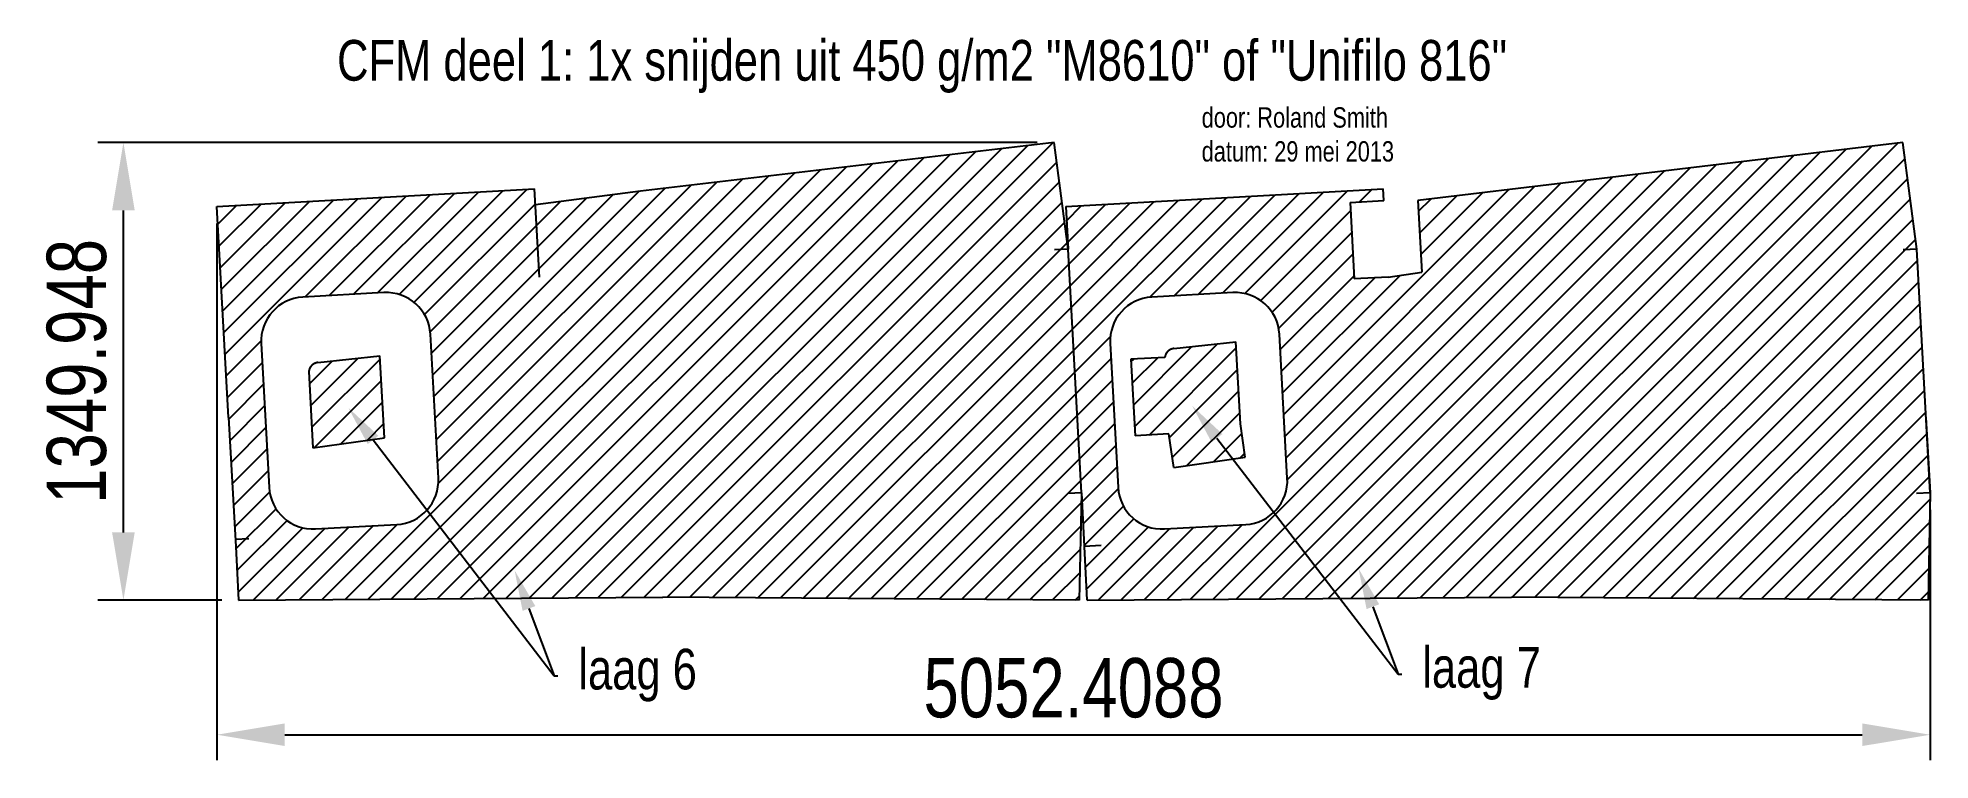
# Model space of a CAD drawing. Extents: x -528 to 5052, y -472 to 1659.
import ezdxf

# ---------------------------------------------------------------- set-up
doc = ezdxf.new("R2010")
doc.units = 0
doc.header["$LTSCALE"] = 100
doc.header["$MEASUREMENT"] = 0
doc.header["$PDMODE"] = 3
doc.header["$PDSIZE"] = 4
doc.layers.get('0').update_dxf_attribs({"linetype": 'CONTINUOUS'})
doc.layers.get('DEFPOINTS').update_dxf_attribs({"linetype": 'CONTINUOUS'})
for name, color, linetype in [('DATUM', 7, 'CONTINUOUS'), ('deel 1', 1, 'CONTINUOUS'), ('deel 2', 4, 'CONTINUOUS'), ('DIM', 5, 'CONTINUOUS'), ('GEBRUIKT', 9, 'CONTINUOUS')]:
    doc.layers.add(name, color=color, linetype=linetype)
doc.styles.get("Standard").update_dxf_attribs({"font": 'txt', "width": 0.8})
doc.dimstyles.get("Standard").update_dxf_attribs({"dimscale": 50, "dimtxt": 3.5, "dimasz": 4, "dimexe": 1.5, "dimexo": 1, "dimgap": 1, "dimtad": 1, "dimdec": 4, "dimdsep": 46, "dimtxsty": 'STANDARD', "dimcen": 0.09, "dimclrd": 256, "dimclre": 256, "dimclrt": 256, "dimadec": 0, "dimazin": 0, "dimtp": 0.01, "dimtm": 0.01, "dimtfac": 1, "dimtdec": 4, "dimtofl": 0, "dimtmove": 2, "dimatfit": 3, "dimfxl": 1, "dimtolj": 1, "dimarcsym": 0})

# ---------------------------------------------------------------- blocks, each defined once
blk = doc.blocks.new('*U79')
at = {"layer": 'DIM', "width": 0.8}
blk.add_text('CFM deel 1: 1x snijden uit 450 g/m2 "M8610" of "Unifilo 816"', height=120, dxfattribs=at).set_placement((1094, 4615.3))
blk = doc.blocks.new('*D92')
at = {"layer": 'DEFPOINTS', "color": 0, "transparency": 16777216}
for p in [(0, 1161.4), (5052.4, 316.8), (5052.4, -396.9)]:
    blk.add_point(p, dxfattribs=at)
at = {"layer": 'DIM', "lineweight": -2, "transparency": 16777216}
for p, q in [((0, 1111.4), (0, -471.9)), ((5052.4, 266.8), (5052.4, -471.9)), ((200, -396.9), (4852.4, -396.9))]:
    blk.add_line(p, q, dxfattribs=at)
at = {"layer": 'DIM', "transparency": 16777216}
for points in [[(200, -363.5), (200, -430.2), (0, -396.9)], [(4852.4, -363.5), (4852.4, -430.2), (5052.4, -396.9)]]:
    blk.add_solid(points, dxfattribs=at)
at = {"layer": 'DIM', "transparency": 16777216, "insert": (2526.2, -259.4), "char_height": 175, "attachment_point": 5}
blk.add_mtext('\\A1;5052.4088', dxfattribs=at)
blk = doc.blocks.new('*D93')
at = {"layer": 'DEFPOINTS', "color": 0, "transparency": 16777216}
for p in [(-275.9, 1349.9), (2469, 1349.9), (63.9, 0)]:
    blk.add_point(p, dxfattribs=at)
at = {"layer": 'DIM', "lineweight": -2, "transparency": 16777216}
for p, q in [((2419, 1349.9), (-350.9, 1349.9)), ((-275.9, 200), (-275.9, 1149.9)), ((13.9, 0), (-350.9, 0))]:
    blk.add_line(p, q, dxfattribs=at)
at = {"layer": 'DIM', "transparency": 16777216}
for points in [[(-309.3, 1149.9), (-242.6, 1149.9), (-275.9, 1349.9)], [(-309.3, 200), (-242.6, 200), (-275.9, 0)]]:
    blk.add_solid(points, dxfattribs=at)
at = {"layer": 'DIM', "transparency": 16777216, "insert": (-413.4, 675), "char_height": 175, "attachment_point": 5, "rotation": 90}
blk.add_mtext('\\A1;1349.948', dxfattribs=at)
blk = doc.blocks.new('*X80')
at = {"color": 0}
for p, q in [((1728.5, 3089.6), (3053.4, 4414.5)), ((1796.4, 3090.1), (3129.8, 4423.5)), ((1864.2, 3090.6), (3206.1, 4432.5)), ((4220.5, 3089.6), (5543.6, 4412.7)), ((4288.3, 3090.1), (5620.1, 4421.9)), ((4356.2, 3090.5), (5696.6, 4431)), ((1321.4, 3086.7), (2595.3, 4360.5)), ((1389.3, 3087.2), (2671.6, 4369.5)), ((1457.1, 3087.7), (2748, 4378.5)), ((1525, 3088.2), (2824.4, 4387.5)), ((1592.8, 3088.6), (2900.7, 4396.5)), ((1660.7, 3089.1), (2977.1, 4405.5)), ((1932.1, 3091.1), (3216.2, 4375.3)), ((3813.4, 3086.6), (5084.6, 4357.8)), ((3881.2, 3087.1), (5161.1, 4366.9)), ((3949.1, 3087.6), (5237.6, 4376.1)), ((4016.9, 3088.1), (5314.1, 4385.2)), ((4084.8, 3088.6), (5390.6, 4394.4)), ((4152.6, 3089.1), (5467.1, 4403.6)), ((4424, 3091), (5718, 4385)), ((1117.9, 3085.2), (2366.2, 4333.5)), ((1185.8, 3085.7), (2442.6, 4342.5)), ((1253.6, 3086.2), (2518.9, 4351.5)), ((1383, 3619.6), (2060.8, 4297.5)), ((1386.5, 3555.8), (2137.2, 4306.5)), ((1390, 3492), (2213.5, 4315.5)), ((1392.5, 3427.2), (2289.9, 4324.5)), ((1999.9, 3091.6), (3224, 4315.7)), ((3609.8, 3085.1), (4855, 4330.3)), ((3677.7, 3085.6), (4931.6, 4339.5)), ((3745.5, 3086.1), (5008.1, 4348.6)), ((3889.6, 3566.9), (4625.5, 4302.8)), ((3893.1, 3503.1), (4702, 4312)), ((3896.6, 3439.2), (4778.5, 4321.1)), ((4491.9, 3091.5), (5725.7, 4325.4)), ((742.6, 4191.7), (798.5, 4247.6)), ((746.2, 4127.8), (869.8, 4251.5)), ((749.7, 4064), (941.1, 4255.4)), ((753.2, 4000.1), (1012.4, 4259.3)), ((756.7, 3936.3), (1083.6, 4263.2)), ((760.2, 3872.5), (1154.9, 4267.2)), ((763.7, 3808.6), (1226.2, 4271.1)), ((999.8, 3977.3), (1297.5, 4275)), ((1071, 3981.2), (1368.7, 4278.9)), ((1142.3, 3985.2), (1440, 4282.8)), ((1213.6, 3989.1), (1511.3, 4286.8)), ((1276.7, 3984.8), (1582.5, 4290.7)), ((1320.9, 3961.6), (1653.8, 4294.6)), ((1352, 3925.4), (1678.7, 4252.1)), ((1368.7, 3874.8), (1752.1, 4258.2)), ((1372.4, 3811.2), (1829.6, 4268.3)), ((1375.9, 3747.3), (1907, 4278.4)), ((1379.4, 3683.5), (1984.4, 4288.4)), ((2067.6, 3091.9), (3231.8, 4256.1)), ((3245.1, 4202), (3289.9, 4246.9)), ((3248.6, 4138.2), (3361.2, 4250.8)), ((3252.1, 4074.4), (3432.5, 4254.8)), ((3255.6, 4010.5), (3503.7, 4258.7)), ((3259.1, 3946.7), (3575, 4262.6)), ((3262.6, 3882.8), (3646.3, 4266.5)), ((3266.1, 3819), (3717.6, 4270.4)), ((3491, 3976.5), (3788.8, 4274.4)), ((3562.4, 3980.6), (3860.1, 4278.3)), ((3633.7, 3984.5), (3931.4, 4282.2)), ((3705, 3988.4), (4002.7, 4286.1)), ((3771.2, 3987.3), (4073.9, 4290.1)), ((3886.1, 3630.8), (4549, 4293.7)), ((4109, 4257.8), (4145.2, 4294)), ((4180.1, 4261.5), (4181.1, 4262.5)), ((4283.4, 4230.1), (4319.5, 4266.2)), ((4286.8, 4166.1), (4396, 4275.4)), ((4290.2, 4102.2), (4472.5, 4284.5)), ((4559.7, 3092), (5733.5, 4265.8)), ((2134.4, 3091.4), (3239.5, 4196.5)), ((3817.9, 3966.7), (4083, 4231.8)), ((4626.5, 3091.5), (5741.2, 4206.2)), ((2201.3, 3090.9), (3247.3, 4136.9)), ((3851.3, 3932.7), (4086.4, 4167.8)), ((4693.4, 3091), (5749, 4146.6)), ((2268.1, 3090.4), (3252.1, 4074.4)), ((3870.9, 3885), (4089.8, 4103.9)), ((4760.2, 3090.5), (5754.5, 4084.7)), ((3875.6, 3822.3), (4093.2, 4039.9)), ((3879.1, 3758.5), (4154.4, 4033.8)), ((3882.6, 3694.6), (4228.9, 4040.9)), ((4827.1, 3090), (5758, 4020.9)), ((2335, 3089.9), (3255.6, 4010.5)), ((2401.8, 3089.4), (3259.1, 3946.7)), ((4893.9, 3089.5), (5761.5, 3957.1)), ((2468.7, 3088.9), (3262.6, 3882.8)), ((3269.6, 3755.2), (3374.4, 3859.9)), ((4960.8, 3089), (5765, 3893.2)), ((767.2, 3744.8), (869.9, 3847.5)), ((2535.6, 3088.4), (3266.1, 3819)), ((5027.7, 3088.5), (5768.5, 3829.4)), ((770.7, 3680.9), (873.2, 3783.4)), ((2602.4, 3087.9), (3269.6, 3755.2)), ((3273.1, 3691.3), (3376.4, 3794.6)), ((5094.5, 3088), (5772, 3765.5)), ((774.3, 3617.1), (876.8, 3719.6)), ((2669.3, 3087.4), (3273.1, 3691.3)), ((3276.7, 3627.5), (3379.9, 3730.7)), ((5161.4, 3087.5), (5775.5, 3701.7)), ((777.8, 3553.3), (880.3, 3655.8)), ((3280.2, 3563.6), (3383.4, 3666.9)), ((5228.2, 3087), (5779.1, 3637.9)), ((781.3, 3489.4), (883.8, 3591.9)), ((2736.1, 3086.9), (3276.7, 3627.5)), ((3283.7, 3499.8), (3386.9, 3603.1)), ((5295.1, 3086.5), (5782.6, 3574)), ((784.8, 3425.6), (887.3, 3528.1)), ((2803, 3086.5), (3280.2, 3563.6)), ((3287.2, 3436), (3390.5, 3539.2)), ((788.3, 3361.7), (890.8, 3464.2)), ((2869.8, 3086), (3283.7, 3499.8)), ((3290.7, 3372.1), (3394, 3475.4)), ((5361.9, 3086), (5786.1, 3510.2)), ((2936.7, 3085.5), (3287.2, 3436)), ((3294.2, 3308.3), (3397.5, 3411.6)), ((5428.8, 3085.5), (5789.6, 3446.3)), ((791.8, 3297.9), (895.1, 3401.2)), ((795.3, 3234.1), (913.9, 3352.6)), ((3003.5, 3085), (3288.6, 3370)), ((3297.7, 3244.4), (3413.3, 3360)), ((5495.6, 3085), (5791.8, 3381.2)), ((798.8, 3170.2), (946.5, 3317.9)), ((802.4, 3106.4), (992.5, 3296.5)), ((846.5, 3083.2), (1057.8, 3294.5)), ((914.4, 3083.7), (1129.1, 3298.4)), ((982.2, 3084.2), (1200.3, 3302.3)), ((1050.1, 3084.7), (1271.6, 3306.2)), ((3070.4, 3084.5), (3287.3, 3301.3)), ((3301.2, 3180.6), (3443.7, 3323.1)), ((3304.8, 3116.8), (3487.1, 3299.1)), ((3338.5, 3083.1), (3549.2, 3293.8)), ((3406.3, 3083.6), (3620.4, 3297.8)), ((3474.1, 3084.1), (3691.7, 3301.7)), ((3542, 3084.6), (3763, 3305.6)), ((5562.5, 3084.5), (5790.5, 3312.5)), ((5629.4, 3084), (5789.1, 3243.8)), ((3137.2, 3084), (3285.9, 3232.6)), ((3204.1, 3083.5), (3284.6, 3164)), ((5696.2, 3083.5), (5787.8, 3175.1)), ((3271, 3083), (3283.3, 3095.3)), ((5763.1, 3083.1), (5786.4, 3106.4))]:
    blk.add_line(p, q, dxfattribs=at)
blk = doc.blocks.new('*X81')
at = {"color": 0}
for p, q in [((1016.1, 3656.9), (1155.9, 3796.7)), ((3439.1, 3722.6), (3514.4, 3797.9)), ((3442.5, 3658.6), (3614.8, 3830.9)), ((3445.9, 3594.7), (3690.3, 3839)), ((3488.7, 3570.1), (3745.7, 3827.1)), ((1012.7, 3720.8), (1080.4, 3788.6)), ((1019.5, 3592.9), (1220.8, 3794.2)), ((3435.7, 3786.5), (3443.3, 3794.1)), ((3548.7, 3562.7), (3749.2, 3763.3)), ((1026.4, 3532.5), (1224.3, 3730.4)), ((3557.1, 3503.8), (3752.7, 3699.5)), ((1105, 3543.7), (1227.8, 3666.5)), ((3600.4, 3479.8), (3756.3, 3635.6)), ((1183.6, 3555), (1231.3, 3602.7)), ((3679.1, 3491.1), (3762.2, 3574.2)), ((3757.7, 3502.3), (3770.6, 3515.3))]:
    blk.add_line(p, q, dxfattribs=at)
blk = doc.blocks.new('*U82')
at = {"layer": 'DIM', "linetype": 'ByBlock'}
blk.add_line((1734.6, 2859.6), (1745.4, 2859.6), dxfattribs=at)
for points in [[(1200, 3555.6), (1734.6, 2859.6)], [(1659.8, 3058.5), (1734.6, 2859.6)]]:
    blk.add_lwpolyline(points, dxfattribs=at)
at = {"layer": 'DIM'}
for points in [[(1184.2, 3543.4), (1126.9, 3650.8), (1215.9, 3567.8)], [(1641.1, 3051.4), (1617.6, 3170.8), (1678.6, 3065.5)]]:
    blk.add_solid(points, dxfattribs=at)
at = {"layer": 'DIM', "width": 0.8}
blk.add_text('laag 6', height=120, dxfattribs=at).set_placement((1805.4, 2819.6))
blk = doc.blocks.new('*U83')
at = {"layer": 'DIM', "linetype": 'ByBlock'}
blk.add_line((4223.6, 2864.8), (4234.4, 2864.8), dxfattribs=at)
for points in [[(3689, 3560.8), (4223.6, 2864.8)], [(4148.8, 3063.7), (4223.6, 2864.8)]]:
    blk.add_lwpolyline(points, dxfattribs=at)
at = {"layer": 'DIM'}
for points in [[(3673.2, 3548.6), (3615.9, 3656), (3704.9, 3573)], [(4130.1, 3056.6), (4106.6, 3176), (4167.5, 3070.7)]]:
    blk.add_solid(points, dxfattribs=at)
at = {"layer": 'DIM', "width": 0.8}
blk.add_text('laag 7', height=120, dxfattribs=at).set_placement((4294.4, 2824.8))
blk = doc.blocks.new('*U90')
at = {"layer": 'DATUM', "width": 0.8}
for s, p in [('door: Roland Smith', (3643.8, 4476.8)), ('datum: 29 mei 2013', (3643.8, 4376.8))]:
    blk.add_text(s, height=60, dxfattribs=at).set_placement(p)

msp = doc.modelspace()

# ---------------------------------------------------------------- linework, layer by layer
at = {"layer": 'deel 1'}
for p, q in [((2469.00145, 1349.94796), (1248.6271, 1206.08127)), ((2509.88844, 1035.72465), (2469.00145, 1349.94796)), ((0, 1161.44516), (936.51296, 1212.96328)), ((950.81617, 952.95486), (936.51296, 1212.96328)), ((1248.6271, 1206.08127), (939.10709, 1165.80628)), ((34.24142, 538.9936), (0, 1161.44516)), ((2510.21567, 1035.74266), (2469.94883, 1033.52755)), ((2549.43626, 316.81161), (2509.88844, 1035.72465)), ((492.50015, 907.22051), (253.16116, 894.05434)), ((652.90431, 360.34252), (629.57516, 784.42733)), ((130.38236, 756.96645), (153.7115, 332.88164)), ((270.97305, 674.80138), (282.92711, 449.0412)), ((297.25548, 701.00526), (480.51107, 720.75574)), ((493.79643, 479.25014), (480.51107, 720.75574)), ((34.24142, 538.9936), (55.20227, 157.96048)), ((282.92711, 449.0412), (493.79643, 479.25014)), ((2550.28545, 316.85832), (2509.49664, 314.61451)), ((2549.43626, 316.81161), (2543.26289, -0.00052)), ((290.78652, 210.08845), (530.1255, 223.25463)), ((54.01533, 179.53707), (93.95494, 181.73417)), ((55.20227, 157.96048), (63.89176, 0)), ((63.89176, 0), (1314.47174, 9.13618)), ((2543.26289, -0.00052), (1314.47174, 9.13618))]:
    msp.add_line(p, q, dxfattribs=at)
msp.add_polyline3d([(297.25773, 701.00714, 0), (297.00773, 700.97714, 0), (296.76773, 700.94714, 0), (296.51773, 700.91714, 0), (296.27773, 700.87714, 0), (296.02773, 700.84714, 0), (295.78773, 700.80714, 0), (295.53773, 700.76714, 0), (295.29773, 700.72714, 0), (295.04773, 700.67714, 0), (294.80773, 700.62714, 0), (294.55773, 700.57714, 0), (294.31773, 700.52714, 0), (294.07773, 700.47714, 0), (293.82773, 700.41714, 0), (293.58773, 700.36714, 0), (293.34773, 700.30714, 0), (293.10773, 700.24714, 0), (292.86773, 700.17714, 0), (292.61773, 700.11714, 0), (292.37773, 700.04714, 0), (292.13773, 699.97714, 0), (291.89773, 699.90714, 0), (291.66773, 699.82714, 0), (291.42773, 699.75714, 0), (291.18773, 699.67714, 0), (290.94773, 699.59714, 0), (290.70773, 699.51714, 0), (290.47773, 699.42714, 0), (290.23773, 699.34714, 0), (290.00773, 699.25714, 0), (289.76773, 699.16714, 0), (289.53773, 699.07714, 0), (289.30773, 698.97714, 0), (289.06773, 698.88714, 0), (288.83773, 698.78714, 0), (288.60773, 698.68714, 0), (288.37773, 698.58714, 0), (288.14773, 698.47714, 0), (287.91773, 698.37714, 0), (287.69773, 698.26714, 0), (287.46773, 698.15714, 0), (287.23773, 698.04714, 0), (287.01773, 697.93714, 0), (286.78773, 697.81714, 0), (286.56773, 697.69714, 0), (286.34773, 697.57714, 0), (286.12773, 697.45714, 0), (285.90773, 697.33714, 0), (285.68773, 697.20714, 0), (285.46773, 697.08714, 0), (285.24773, 696.95714, 0), (285.03773, 696.82714, 0), (284.81773, 696.69714, 0), (284.60773, 696.55714, 0), (284.38773, 696.42714, 0), (284.17773, 696.28714, 0), (283.96773, 696.14714, 0), (283.75773, 696.00714, 0), (283.54773, 695.85714, 0), (283.34773, 695.71714, 0), (283.13773, 695.56714, 0), (282.93773, 695.41714, 0), (282.72773, 695.26714, 0), (282.52773, 695.11714, 0), (282.32773, 694.96714, 0), (282.12773, 694.80714, 0), (281.93773, 694.64714, 0), (281.73773, 694.48714, 0), (281.53773, 694.32714, 0), (281.34773, 694.16714, 0), (281.15773, 693.99714, 0), (280.96773, 693.83714, 0), (280.77773, 693.66714, 0), (280.58773, 693.49714, 0), (280.39773, 693.32714, 0), (280.21773, 693.14714, 0), (280.03773, 692.97714, 0), (279.85773, 692.79714, 0), (279.67773, 692.61714, 0), (279.49773, 692.43714, 0), (279.31773, 692.25714, 0), (279.13773, 692.07714, 0), (278.96773, 691.88714, 0), (278.79773, 691.70714, 0), (278.62773, 691.51714, 0), (278.45773, 691.32714, 0), (278.28773, 691.13714, 0), (278.11773, 690.94714, 0), (277.95773, 690.74714, 0), (277.79773, 690.55714, 0), (277.63773, 690.35714, 0), (277.47773, 690.16714, 0), (277.31773, 689.96714, 0), (277.15773, 689.76714, 0), (277.00773, 689.55714, 0), (276.85773, 689.35714, 0), (276.69773, 689.15714, 0), (276.55773, 688.94714, 0), (276.40773, 688.73714, 0), (276.25773, 688.53714, 0), (276.11773, 688.32714, 0), (275.97773, 688.11714, 0), (275.82773, 687.89714, 0), (275.69773, 687.68714, 0), (275.55773, 687.47714, 0), (275.41773, 687.25714, 0), (275.28773, 687.04714, 0), (275.15773, 686.82714, 0), (275.02773, 686.60714, 0), (274.89773, 686.38714, 0), (274.76773, 686.16714, 0), (274.64773, 685.94714, 0), (274.51773, 685.72714, 0), (274.39773, 685.50714, 0), (274.27773, 685.27714, 0), (274.16773, 685.05714, 0), (274.04773, 684.82714, 0), (273.93773, 684.59714, 0), (273.81773, 684.37714, 0), (273.70773, 684.14714, 0), (273.60773, 683.91714, 0), (273.49773, 683.68714, 0), (273.39773, 683.45714, 0), (273.28773, 683.22714, 0), (273.18773, 682.98714, 0), (273.08773, 682.75714, 0), (272.99773, 682.52714, 0), (272.89773, 682.28714, 0), (272.80773, 682.05714, 0), (272.71773, 681.81714, 0), (272.62773, 681.58714, 0), (272.53773, 681.34714, 0), (272.45773, 681.10714, 0), (272.37773, 680.86714, 0), (272.28773, 680.63714, 0), (272.21773, 680.39714, 0), (272.13773, 680.15714, 0), (272.05773, 679.91714, 0), (271.98773, 679.67714, 0), (271.91773, 679.43714, 0), (271.84773, 679.19714, 0), (271.78773, 678.94714, 0), (271.71773, 678.70714, 0), (271.65773, 678.46714, 0), (271.59773, 678.22714, 0), (271.53773, 677.97714, 0), (271.47773, 677.73714, 0), (271.42773, 677.49714, 0), (271.37773, 677.24714, 0), (271.32773, 677.00714, 0), (271.27773, 676.75714, 0), (271.22773, 676.51714, 0), (271.18773, 676.27714, 0), (271.14773, 676.02714, 0), (271.10773, 675.78714, 0), (271.06773, 675.53714, 0), (271.03773, 675.28714, 0), (271.00773, 675.04714, 0), (270.97773, 674.79714, 0)], dxfattribs=at)
for centre, start, end in [((260.31618, 764.12152), 93.1519283, 183.15192799), ((499.64053, 777.28689), 3.14547203, 93.14547172), ((522.97048, 353.18744), 273.1519283, 3.15192799), ((283.64614, 340.02207), 183.14547203, 273.14547172)]:
    msp.add_arc(centre, 130.13017, start, end, dxfattribs=at)
at = {"layer": 'deel 2'}
for p, q in [((4971.97396, 1349.94744), (3541.96999, 1178.80357)), ((5012.86095, 1035.72413), (4971.97396, 1349.94744)), ((2502.97251, 1161.44464), (3439.48547, 1212.96276)), ((3341.97451, 1173.4269), (3441.37084, 1178.68996)), ((3341.97451, 1173.4269), (3353.92858, 947.66672)), ((3441.37084, 1178.68996), (3439.48547, 1212.96276)), ((3541.96999, 1178.80357), (3553.17487, 967.19231)), ((2502.97251, 1161.44464), (2509.88844, 1035.72465)), ((5014.28337, 1035.80238), (4972.92134, 1033.52703)), ((5052.40877, 316.81109), (5012.86095, 1035.72413)), ((3453.78868, 952.95434), (3353.92858, 947.66672)), ((3453.78868, 952.95434), (3553.17487, 967.19231)), ((2996.27759, 907.26427), (2756.9386, 894.0981)), ((3156.68175, 360.38628), (3133.3526, 784.47109)), ((2634.1598, 757.0102), (2657.48894, 332.9254)), ((2821.73039, 742.28091), (3004.98598, 762.03139)), ((3018.27134, 520.52579), (3004.98598, 762.03139)), ((2795.44796, 716.07703), (2695.58785, 710.78941)), ((2695.58785, 710.78941), (2707.54192, 485.02923)), ((3032.45246, 421.53642), (3018.27134, 520.52579)), ((5040.18638, 538.9936), (5052.40877, 316.81109)), ((2807.40202, 490.31685), (2707.54192, 485.02923)), ((2821.58315, 391.32748), (2807.40202, 490.31685)), ((2821.58315, 391.32748), (3032.45246, 421.53642)), ((2566.86427, -0.00052), (2550.28545, 316.85832)), ((5052.4909, 316.8156), (5012.46916, 314.61399)), ((5052.40877, 316.81109), (5046.2354, -0.00104)), ((2794.56395, 210.13221), (3033.90294, 223.29839)), ((2607.271, 161.08677), (2557.37023, 157.90872)), ((2566.86427, -0.00052), (3817.44425, 9.13566)), ((5046.2354, -0.00104), (3817.44425, 9.13566))]:
    msp.add_line(p, q, dxfattribs=at)
msp.add_polyline3d([(2821.72773, 742.27714, 0), (2821.48773, 742.25714, 0), (2821.23773, 742.22714, 0), (2820.99773, 742.18714, 0), (2820.74773, 742.15714, 0), (2820.50773, 742.11714, 0), (2820.25773, 742.07714, 0), (2820.01773, 742.03714, 0), (2819.76773, 741.99714, 0), (2819.52773, 741.95714, 0), (2819.27773, 741.90714, 0), (2819.03773, 741.85714, 0), (2818.78773, 741.80714, 0), (2818.54773, 741.75714, 0), (2818.30773, 741.69714, 0), (2818.06773, 741.63714, 0), (2817.81773, 741.57714, 0), (2817.57773, 741.51714, 0), (2817.33773, 741.45714, 0), (2817.09773, 741.38714, 0), (2816.85773, 741.31714, 0), (2816.61773, 741.24714, 0), (2816.37773, 741.17714, 0), (2816.13773, 741.10714, 0), (2815.89773, 741.02714, 0), (2815.65773, 740.94714, 0), (2815.42773, 740.86714, 0), (2815.18773, 740.78714, 0), (2814.94773, 740.70714, 0), (2814.71773, 740.61714, 0), (2814.47773, 740.52714, 0), (2814.24773, 740.43714, 0), (2814.00773, 740.34714, 0), (2813.77773, 740.25714, 0), (2813.54773, 740.15714, 0), (2813.31773, 740.05714, 0), (2813.08773, 739.95714, 0), (2812.85773, 739.85714, 0), (2812.62773, 739.75714, 0), (2812.39773, 739.64714, 0), (2812.16773, 739.54714, 0), (2811.93773, 739.43714, 0), (2811.71773, 739.31714, 0), (2811.48773, 739.20714, 0), (2811.26773, 739.09714, 0), (2811.04773, 738.97714, 0), (2810.81773, 738.85714, 0), (2810.59773, 738.73714, 0), (2810.37773, 738.61714, 0), (2810.15773, 738.48714, 0), (2809.93773, 738.35714, 0), (2809.72773, 738.22714, 0), (2809.50773, 738.09714, 0), (2809.29773, 737.96714, 0), (2809.07773, 737.83714, 0), (2808.86773, 737.69714, 0), (2808.65773, 737.55714, 0), (2808.44773, 737.41714, 0), (2808.23773, 737.27714, 0), (2808.02773, 737.13714, 0), (2807.81773, 736.98714, 0), (2807.61773, 736.84714, 0), (2807.40773, 736.69714, 0), (2807.20773, 736.54714, 0), (2807.00773, 736.39714, 0), (2806.80773, 736.23714, 0), (2806.60773, 736.08714, 0), (2806.40773, 735.92714, 0), (2806.20773, 735.76714, 0), (2806.01773, 735.60714, 0), (2805.82773, 735.43714, 0), (2805.62773, 735.27714, 0), (2805.43773, 735.10714, 0), (2805.24773, 734.93714, 0), (2805.06773, 734.76714, 0), (2804.87773, 734.59714, 0), (2804.69773, 734.42714, 0), (2804.50773, 734.24714, 0), (2804.32773, 734.07714, 0), (2804.14773, 733.89714, 0), (2803.96773, 733.71714, 0), (2803.78773, 733.53714, 0), (2803.61773, 733.34714, 0), (2803.44773, 733.16714, 0), (2803.26773, 732.97714, 0), (2803.09773, 732.79714, 0), (2802.92773, 732.60714, 0), (2802.76773, 732.41714, 0), (2802.59773, 732.21714, 0), (2802.43773, 732.02714, 0), (2802.26773, 731.83714, 0), (2802.10773, 731.63714, 0), (2801.94773, 731.43714, 0), (2801.78773, 731.23714, 0), (2801.63773, 731.03714, 0), (2801.47773, 730.83714, 0), (2801.32773, 730.63714, 0), (2801.17773, 730.42714, 0), (2801.02773, 730.22714, 0), (2800.87773, 730.01714, 0), (2800.73773, 729.80714, 0), (2800.58773, 729.59714, 0), (2800.44773, 729.38714, 0), (2800.30773, 729.17714, 0), (2800.16773, 728.96714, 0), (2800.02773, 728.74714, 0), (2799.89773, 728.53714, 0), (2799.75773, 728.31714, 0), (2799.62773, 728.10714, 0), (2799.49773, 727.88714, 0), (2799.36773, 727.66714, 0), (2799.24773, 727.44714, 0), (2799.11773, 727.22714, 0), (2798.99773, 726.99714, 0), (2798.87773, 726.77714, 0), (2798.75773, 726.55714, 0), (2798.63773, 726.32714, 0), (2798.51773, 726.10714, 0), (2798.40773, 725.87714, 0), (2798.29773, 725.64714, 0), (2798.18773, 725.41714, 0), (2798.07773, 725.18714, 0), (2797.96773, 724.95714, 0), (2797.86773, 724.72714, 0), (2797.76773, 724.49714, 0), (2797.66773, 724.26714, 0), (2797.56773, 724.03714, 0), (2797.46773, 723.79714, 0), (2797.37773, 723.56714, 0), (2797.27773, 723.32714, 0), (2797.18773, 723.09714, 0), (2797.10773, 722.85714, 0), (2797.01773, 722.62714, 0), (2796.92773, 722.38714, 0), (2796.84773, 722.14714, 0), (2796.76773, 721.90714, 0), (2796.68773, 721.66714, 0), (2796.60773, 721.42714, 0), (2796.53773, 721.18714, 0), (2796.46773, 720.94714, 0), (2796.39773, 720.70714, 0), (2796.32773, 720.46714, 0), (2796.25773, 720.22714, 0), (2796.19773, 719.98714, 0), (2796.12773, 719.74714, 0), (2796.06773, 719.49714, 0), (2796.00773, 719.25714, 0), (2795.95773, 719.01714, 0), (2795.89773, 718.76714, 0), (2795.84773, 718.52714, 0), (2795.79773, 718.27714, 0), (2795.74773, 718.03714, 0), (2795.70773, 717.79714, 0), (2795.66773, 717.54714, 0), (2795.61773, 717.30714, 0), (2795.57773, 717.05714, 0), (2795.54773, 716.81714, 0), (2795.50773, 716.56714, 0), (2795.47773, 716.32714, 0), (2795.44773, 716.07714, 0)], dxfattribs=at)
for centre, start, end in [((2764.09362, 764.16528), 93.1519283, 183.15192799), ((3003.41797, 777.33065), 3.14547203, 93.14547172), ((3026.74792, 353.2312), 273.1519283, 3.15192799), ((2787.42357, 340.06583), 183.14547203, 273.14547172)]:
    msp.add_arc(centre, 130.13017, start, end, dxfattribs=at)

# ---------------------------------------------------------------- block references
for name in ['*U79', '*U90', '*U82', '*U83']:
    msp.add_blockref(name, (-739.75227, -3082.88286))
at = {"layer": 'GEBRUIKT', "linetype": 'Continuous'}
for name in ['*X80', '*X81']:
    msp.add_blockref(name, (-739.75227, -3082.88286), dxfattribs=at)

# ---------------------------------------------------------------- dimensions: what is measured, and where the dimension line sits
at = {"layer": 'DIM'}
dim = msp.add_linear_dim(base=(-275.92253, 1349.94796), p1=(63.89176, 0), p2=(2469.00145, 1349.94796), angle=90, dimstyle='STANDARD', dxfattribs=at)
dim.commit()
dim.dimension.update_dxf_attribs({"geometry": '*D93', "text_midpoint": (-413.42253, 674.97398)})
dim = msp.add_linear_dim(base=(5052.40877, -396.88103), p1=(0, 1161.44516), p2=(5052.40877, 316.81109), dimstyle='STANDARD', dxfattribs=at)
dim.commit()
dim.dimension.update_dxf_attribs({"geometry": '*D92', "text_midpoint": (2526.20438, -259.38103)})

doc.saveas('drawing.dxf')
